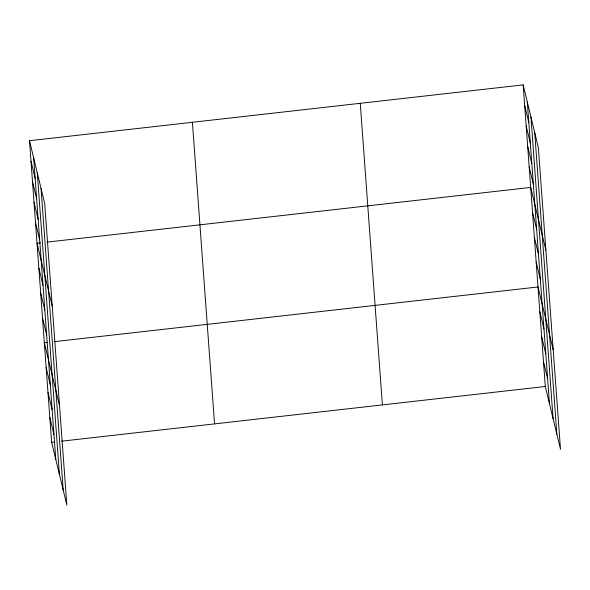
<?xml version="1.0" encoding="UTF-8"?>
<svg xmlns="http://www.w3.org/2000/svg" width="590" height="590" viewBox="0 0 590 590"><rect width="100%" height="100%" fill="white"/><g stroke="black" fill="none" stroke-linecap="round" stroke-linejoin="round"><path stroke-width="0.89" d="M29.5 140.708L44.693 203.513L66.84 505.114L51.64 442.308L29.5 140.708L523.16 84.886L538.36 147.692L560.5 449.292L545.308 386.487L523.16 84.886M40.651 242.844L37.03 243.25L52.222 306.055M46.986 242.121L530.69 187.428L545.883 250.234M47.053 342.473L44.339 342.775L59.531 405.588M54.295 341.654L537.999 286.961L553.191 349.767M51.64 442.308L54.361 441.999M61.596 441.18L545.308 386.487M524.665 105.396L528.817 122.543M526.177 125.906L530.322 143.046M527.681 146.409L531.826 163.555M529.186 166.918L533.331 184.065M532.519 212.311L536.664 229.458M534.341 237.195L538.493 254.342M536.17 262.078L540.322 279.225M539.828 311.837L543.973 328.984M541.65 336.72L545.802 353.867M543.479 361.604L547.623 378.75M31.005 161.218L35.157 178.364M32.509 181.72L36.661 198.867M34.014 202.23L38.166 219.377M35.525 222.74L39.67 239.887M38.859 268.133L43.004 285.28M40.681 293.016L44.833 310.163M42.51 317.899L46.654 335.046M46.16 367.659L50.312 384.805M47.989 392.542L52.134 409.689M49.818 417.425L53.963 434.572M534.71 132.625L556.857 434.225M530.956 117.1L553.096 418.701M527.312 102.033L549.452 403.634M360.254 103.309L382.394 404.91M192.406 122.285L214.554 423.886M41.049 188.446L63.189 490.047M37.295 172.922L59.435 474.522M33.645 157.855L55.792 459.455"/></g></svg>
